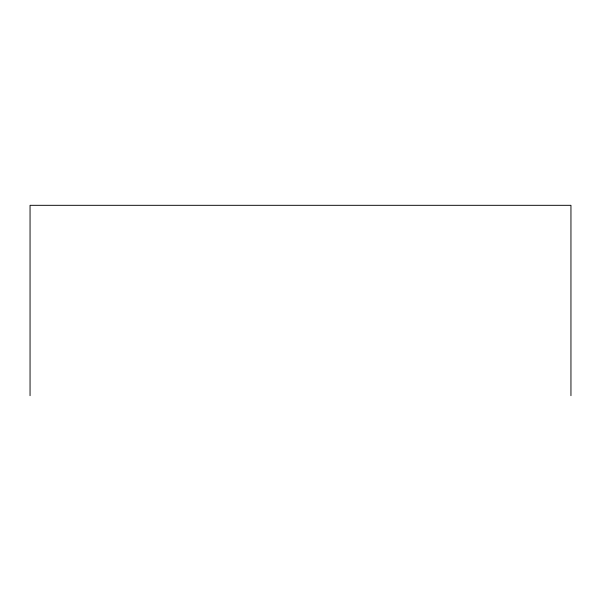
<?xml version="1.0" encoding="UTF-8"?>
<svg xmlns="http://www.w3.org/2000/svg" width="601" height="601" viewBox="0 0 601 601"><rect width="100%" height="100%" fill="white"/><g stroke="black" fill="none" stroke-linecap="round" stroke-linejoin="round"><path stroke-width="0.9" d="M570.95 395.683L570.95 205.317L30.05 205.317L30.05 395.683"/></g></svg>
